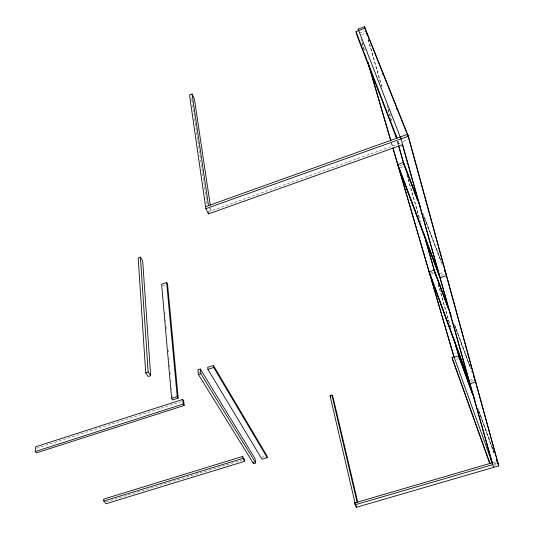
<?xml version="1.0" encoding="UTF-8"?>
<svg xmlns="http://www.w3.org/2000/svg" width="534" height="534" viewBox="0 0 534 534"><rect width="100%" height="100%" fill="white"/><g stroke="black" fill="none" stroke-linecap="round" stroke-linejoin="round"><path stroke-width="0.4" stroke-dasharray="2.67 2" d="M359.395 32.974L364.348 31.092M361.505 34.83L365.743 33.221M403.117 141.437L407.522 139.861M208.2 211.911L401.094 143.065M399.766 165.8L402.596 164.799M400.306 167.663L403.844 166.421M162.536 285.75L165.393 284.762M430.324 273.014L433.234 272.053M431.485 274.262L433.668 273.548M439.582 273.662L443.881 272.24M440.824 275.31L444.401 274.129M36.646 448.2L181.313 401.668M456.396 359.228L458.713 358.501M469.62 380.168L473.197 379.06M470.748 381.409L473.598 380.528M106.046 501.8L242.022 460.108M261.687 457.291L264.644 456.383M493.002 462.985L495.939 462.13M494.07 463.946L496.266 463.305M493.663 465.334L497.328 464.266M198.728 371.243L199.596 372.665M209.809 208.253L211.117 210.87L210.75 208.4M190.878 97.949L191.559 99.404M397.85 141.59L398.744 143.906L397.917 141.009M423.061 213.607L441.157 260.912M423.883 216.263L442.573 265.124M424.41 218.139L442.492 265.458M454.588 324.739L470.561 367.686M454.421 324.659L470.674 368.38M455.128 326.921L471.949 372.191M477.81 407.976L494.003 452.358M478.718 410.733L494.043 452.759M478.631 410.766L494.057 453.086M362.192 42.546L364.755 51.331M391.582 143.145L392.75 147.137M360.931 38.702L364.662 51.471M391.482 143.239L392.65 147.23M368.28 39.356L382.024 87.409M388.205 109.036L391.415 120.25M397.596 141.877L398.518 145.081M406.988 174.705L420.725 222.738M438.327 284.295L450.843 328.036M368.16 39.509L381.443 85.941M386.943 105.151L391.295 120.357M397.249 141.176L398.397 145.175M406.868 174.792L419.464 218.82M438.22 284.368L450.743 328.123M191.9 100.132L192.494 104.243M192.614 105.064L193.094 108.355M193.215 109.176L195.13 122.326M195.25 123.147L196.452 131.364M196.572 132.185L197.774 140.409M197.894 141.23L199.809 154.379M199.93 155.2L202.446 172.462M202.566 173.283L207.239 205.336M164.873 312.23L165.013 313.885M165.527 319.672L165.673 321.328M166.181 327.122L166.328 328.777M168.223 350.284L168.37 351.939M168.884 357.733L169.024 359.389M169.538 365.176L169.685 366.831M170.192 372.625L170.339 374.281M170.853 380.075L171 381.73M171.581 388.345L171.728 390M172.235 395.794L172.382 397.45"/><path stroke-width="0.8" d="M35.277 451.53L35.444 446.865L182.721 399.445L183.683 400.901L184.137 405.506L36.486 452.859L35.277 451.53L183.169 404.044L184.137 405.506M358.594 30.725L358.127 29.13L364.495 26.7L408.383 136.243L498.723 465.875L356.385 507.3L355.117 504.784L354.689 502.941L492.154 462.811M210.256 205.116L194.449 99.164L192.08 94.057L189.517 95.032L205.857 208.681L208.487 213.907L402.623 144.701M396.655 138.493L357.606 37.193L355.964 31.613L365.076 28.142L366.217 32.147M205.57 206.685L407.616 134.334L474.806 379.294M205.857 208.681L408.383 136.243M140.395 257.081L138.193 257.855L145.682 372.832L148.198 376.523L150.661 375.716L142.665 260.852L140.395 257.081L148.152 372.011L150.661 375.716M166.635 282.493L161.622 284.228L171.608 398.444L172.602 399.926L178.202 398.124L167.542 284.021L166.635 282.493L177.215 396.629L178.202 398.124M145.682 372.832L148.152 372.011M200.31 369.027L197.854 369.828L198.381 374.454L253.47 463.625L255.686 462.951L254.992 458.492L200.31 369.027L200.851 373.653L255.686 462.951M213.426 365.483L207.659 367.372L207.906 369.348L261.994 459.2L267.18 457.611L266.866 455.702L213.426 365.483L213.687 367.465L267.18 457.611M207.906 369.348L213.687 367.465M198.381 374.454L200.851 373.653M171.608 398.444L177.215 396.629M355.003 502.848L330.032 395.741L331.934 395.147L333.163 397.81L357.787 502.334M489.892 463.832L452.879 360.33L452.038 357.473L454.02 356.852L492.815 464.633L355.117 504.784M242.569 456.443L103.703 499.116L103.75 501.059L106.092 503.736L244.685 461.303L244.405 459.38L242.569 456.443L242.85 458.372L244.685 461.303M103.75 501.059L242.85 458.372M354.689 502.941L355.958 505.464M330.032 395.741L330.967 397.737M366.07 31.319L406.454 132.225M407.075 133.76L407.996 136.077M366.451 32.948L367.372 35.264M382.477 73.038L383.405 75.354M396.348 107.734L397.276 110.044M358.127 29.13L400.987 138.893L493.583 467.37M355.964 31.613L397.089 138.106M420.091 205.85L403.477 162.423L397.803 164.425L438.868 273.895M444.421 269.443L445.316 271.766M403.437 162.79L417.955 200.751M444.942 271.332L446.571 275.591L440.123 277.713L397.783 164.786M405.439 168.497L407.515 173.93M408.103 175.479L417.595 200.303M398.891 168.163L439.923 277.653M451.103 315.367L434.262 270.07L429.162 271.759L468.905 380.388M474.045 377.057L474.626 378.619M434.122 270.05L448.039 307.484M473.865 376.971L474.739 379.314M435.117 273.068L448.166 308.185M474.846 379.994L475.427 381.556M429.042 271.733L470.013 383.739L475.727 381.984L475.026 380.095L498.723 465.875M430.03 274.743L469.733 383.312M474.973 400.186L458.779 355.804L454.14 357.259L392.984 147.938M496.273 458.586L497.414 461.696M459.133 357.032L472.477 393.611M496.32 458.986L497.735 462.878M472.343 393.525L458.94 356.765L455.522 344.831M496.914 460.922L497.775 463.272M490.906 459.674L492.034 462.811M452.038 357.473L489.952 463.452M368.026 62.511L390.881 140.749M367.926 62.645L390.781 140.843M392.884 148.025L453.847 356.605M395.307 133.867L396.455 137.872M398.744 145.882L405.159 168.303M423.475 232.343L435.831 275.544M454.027 339.177L459.48 358.261M364.495 26.7L365.643 30.705M398.624 145.976L404.125 165.186M425.651 240.433L435.717 275.617M402.276 144.2L492.255 463.158M331.934 395.147L357.099 502.234M356.098 506.072L356.385 507.3M253.243 462.137L253.47 463.625M192.08 94.057L208.5 205.637M208.293 212.572L208.487 213.907M182.721 399.445L183.169 404.044"/></g></svg>
